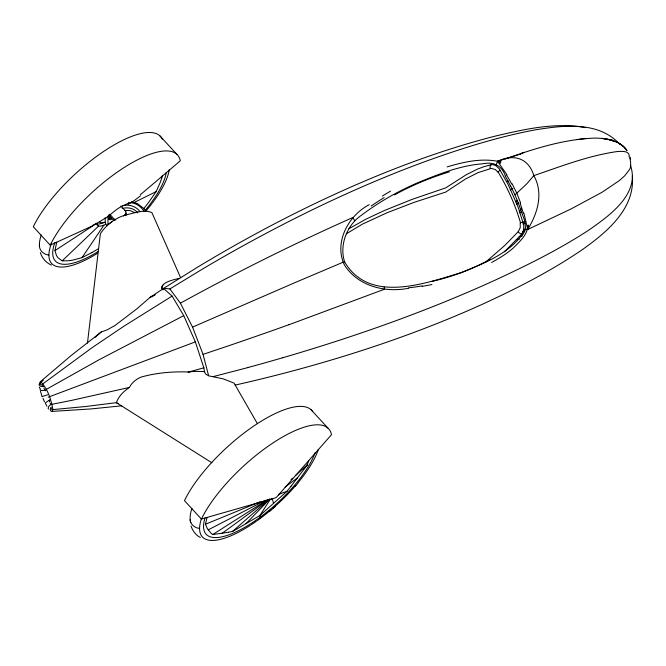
<?xml version="1.0" encoding="UTF-8"?>
<svg xmlns="http://www.w3.org/2000/svg" width="666" height="666" viewBox="0 0 666 666"><rect width="100%" height="100%" fill="white"/><g stroke="black" fill="none" stroke-linecap="round" stroke-linejoin="round"><path stroke-width="1" d="M107.109 225.657A3.005 0.849 53.6 0 1 105.203 222.244L105.211 217.865M107.975 216.117L107.959 224.65L111.921 221.728M114.344 220.196L114.344 219.231L109.765 214.236M125.05 215.309L125.05 214.835A3.005 2.689 0.1 0 0 125.458 211.047L120.871 206.052M125.458 211.522L125.458 211.047M491.583 262.496C499.342 258.275 506.926 253.604 513.569 247.752C519.655 241.5 527.847 234.532 527.888 225.208M629.045 156.785C629.803 154.204 627.613 152.014 625.158 151.731A101.324 16.059 -23.9 0 0 616.466 151.648C587.995 155.827 560.947 166.383 533.841 175.624L526.773 183.841L514.951 194.872L518.589 203.871A316.683 292.282 43.8 0 1 522.319 214.402M505.444 176.14C501.881 165.518 493.648 161.48 482.667 163.811C460.672 165.393 439.901 173.759 419.655 181.926C399.017 190.667 379.32 201.723 361.43 215.251C346.886 225.058 338.986 245.446 344.722 262.154C369.738 304.071 425.482 283.266 461.621 272.494C482.908 263.744 506.01 254.953 520.887 236.463C527.93 230.611 525.324 221.578 522.369 214.394M91.791 252.58L82.026 257.634L73.468 259.956A102.364 32.334 -39.3 0 1 67.774 260.797L62.204 260.839L58.25 257.992A102.656 35.356 -38.9 0 1 56.435 255.419L54.978 250.591L56.46 243.373M87.462 343.09L100.375 233.649C106.36 224.792 115.235 217.949 125.558 214.985C133.916 213.328 143.723 208.891 151.915 212.662L180.603 277.63M228.471 532.267L212.679 534.573A134.207 45.812 -26.3 0 1 210.781 532.925L207.351 528.538L205.411 524.267L206.968 517.882M525.341 229.77L527.738 229.479L528.654 225.158M162.512 175.308L161.813 177.789M496.378 164.319L497.56 161.272L510.714 157.093M143.615 208.841L144.497 207.742A102.664 29.97 -44.2 0 0 149.492 201.19L156.119 191.65L159.982 183.05A102.664 31.985 -45.6 0 0 161.805 177.797M51.149 407.192L50.191 409.548L50.599 410.855L52.015 411.413L52.905 409.598C51.107 399.642 47.852 388.844 40.518 381.601L70.787 355.81L101.274 331.951L107.109 329.853L114.877 325.582L136.746 308.916L150.108 297.352L163.595 288.453L172.119 296.087L183.749 315.651L195.354 341.891L203.846 367.79L204.545 371.994L205.836 374.242L208.916 375.899L223.16 378.837L234.082 383.15L257.409 423.651M163.062 289.527L163.595 288.453M630.627 164.344A46.945 16.325 -18.1 0 1 629.52 169.58L624.7 175.791L619.322 180.594L602.047 192.266L571.112 208.916L527.738 229.479C537.537 213.42 543.781 193.331 533.841 175.624C528.396 157.451 513.078 153.871 497.56 161.272C480.594 158.067 463.353 162.046 447.111 166.908M504.503 251.756L521.894 233.974L523.518 230.136L523.801 225.25L518.106 206.993L508.016 184.191L499.275 168.789L496.003 165.751L493.506 164.743L491.25 164.71L484.149 166.633L477.397 169.131L466.2 174.775L445.737 187.862L412.063 199.392L384.565 210.439L366.009 219.131L348.942 228.738M50.957 408.008L51.432 409.165L52.905 409.598L85.04 406.576L116.392 402.664C118.631 396.128 123.818 391.192 129.42 387.421C131.818 382.667 136.147 379.137 141.025 377.114C157.018 372.577 173.818 371.345 190.359 372.036M519.264 212.146L521.361 208.741M270.171 499.5L259.89 515.467L237.496 528.613A134.207 16.367 -34.4 0 1 232.551 531.418M82.026 257.634L103.896 225.175A18.59 5.47 -40.6 0 0 105.569 224.392M303.646 469.705L291.125 486.113M485.614 262.179L504.903 245.363L518.24 231.643L520.263 227.63L520.204 222.894A3.005 0.624 -16 0 1 523.085 221.92M295.088 486.563L297.943 483.2M201.398 519.064L275.158 497.935A4.121 3.596 22 0 0 276.831 496.861L331.477 434.715A87.962 30.128 -42.6 0 0 274.259 442.107A87.962 30.128 -42.6 0 0 201.398 519.064L184.474 500.624A87.962 30.137 -42.6 0 1 252.031 427.231A87.962 30.137 -42.6 0 1 312.695 411.621M40.501 388.728C38.395 391.125 43.881 390.626 45.196 390.143M245.92 523.759L269.638 499.209M179.221 278.305C174.925 279.462 158.133 282.659 162.887 289.885M62.204 260.839L98.643 226.024A18.59 5.869 -39.3 0 0 103.896 225.175M94.997 337.462L96.928 335.706M291.017 479.587L292.557 478.188M295.629 475.407L307.168 464.976M259.832 518.722L260.356 518.423L259.89 515.467A134.207 11.139 -41.9 0 0 265.001 510.964L287.171 491.167L278.521 494.438M232.625 531.351L269.489 499M97.652 335.081L101.274 331.951M269.838 511.18L275.116 506.66M43.307 380.269L39.619 383.408L39.019 384.69L40.676 386.297L43.698 386.655M140.451 194.647L180.295 160.831A87.962 30.128 -42.6 0 0 123.085 168.215A87.962 30.128 -42.6 0 0 50.225 245.171L33.3 226.74A87.962 30.128 -42.6 0 1 102.656 152.114A87.962 30.128 -42.6 0 1 162.329 139.152M516.317 204.57L518.656 202.614M51.29 403.912L48.543 406.693L48.143 408.508L48.618 409.049M285.065 487.087L297.502 477.822M105.203 222.244L104.554 222.394A14.685 5.028 -42.6 0 1 99.617 221.761M108.741 219.638L111.164 217.849M123.435 216.025L125.05 214.835M47.727 394.772L42.241 396.486M222.003 533.441L267.649 500.016M105.22 218.548L111.896 213.311A18.59 5.619 -41.7 0 1 124.018 205.336L128.555 203.138M369.23 204.653C348.385 215.551 333.791 242.257 344.347 264.835C357.717 286.097 385.023 292.982 408.616 288.245M346.27 233.816L362.329 224.201L386.996 212.77L413.977 202.406L445.637 192.108L465.626 178.921L478.263 172.536L491.267 168.431L495.271 169.497L497.668 171.953L500.249 170.305M516.042 201.34L517.64 200.266M515.9 202.014L517.64 200.874M54.978 250.591L96.72 223.31A18.59 6.402 -38.9 0 0 98.643 226.024M212.679 534.573L267.449 499.741M585.364 127.589C555.444 122.144 525.016 129.146 495.879 135.956C459.049 145.271 423.018 157.559 387.72 171.57C332.659 193.573 279.387 219.913 227.914 249.325A1529.486 1483.498 26.4 0 0 196.994 267.516L163.769 288.27L169.872 288.952L203.821 268.265A1529.477 1405.951 -48.2 0 1 235.298 250.125C296.703 215.809 360.331 185.273 426.423 161.072C461.879 148.343 497.943 136.863 535.023 129.912C563.011 125.341 598.301 120.821 619.571 144.097M382.334 196.02L390.542 191.125M150.108 297.352L151.906 296.245M510.231 189.902L512.887 188.287M172.119 296.087L124.284 325.965L91.866 347.835L42.957 383.783L42.141 385.423L43.315 386.588M169.872 288.952L180.403 303.163C236.646 272.277 294.114 243.59 352.764 217.557L354.753 220.712M49.917 399.708L45.305 402.947L46.895 406.268M208.217 529.853L265.343 500.316M183.749 315.651L98.976 359.806L46.279 389.369L45.33 390.834M133.783 202.647L156.119 191.65M50.225 245.171L92.574 225.849M180.403 303.163L192.557 327.114L294.189 282.95L343.165 262.196L344.722 262.154M205.411 524.267L260.248 501.723M526.107 228.654L524.2 229.395L522.91 232.018L524.716 231.31M195.354 341.891L48.152 397.202M288.919 324.742L384.473 289.227L384.149 287.146M505.344 158.974C534.007 148.726 563.627 139.286 594.28 138.103C605.902 138.095 620.013 140.06 626.897 150.591L624.941 147.935L626.897 150.591M506.36 181.66L508.2 181.027M520.371 153.721L524.525 152.298M208.608 375.707L203.063 354.379L228.555 345.804A1511.928 525.699 -18.1 0 0 288.902 324.717M519.488 212.754L521.736 212.038M511.655 156.801L521.045 153.954M282.9 357.709C355.353 336.513 426.756 311.338 495.479 279.995C527.605 265.051 559.523 249.3 589.185 229.837C609.432 215.667 640.459 193.873 630.402 165.126M203.846 367.79L188.078 372.202M247.777 367.607L213.145 376.631M122.269 208.483C126.898 207.184 132.326 207.825 136.022 211.08A14.527 13.012 0.1 0 1 137.829 212.937M522.952 224.017L524.825 223.551M129.42 387.421L71.786 400.349L52.031 404.279L50.608 404.187L50.208 403.496M235.073 385.123L247.744 382.209A1529.511 1483.515 26.4 0 0 282.867 373.518C350.824 355.819 417.674 333.45 481.726 304.57C516.125 288.786 550.058 271.578 581.418 250.274C605.785 233.108 635.156 209.282 632.367 176.157M431.884 284.557L422.302 286.355M519.222 236.555L522.119 236.005M122.303 205.702C128.746 204.079 136.247 206.169 140.068 211.821M516.366 239.677L519.255 239.202M121.828 405.785L91.25 408.916L52.015 411.413M585.747 138.536L576.814 139.569M124.559 210.406L130.145 210.606L135.081 212.762M128.488 202.764C134.94 202.056 140.951 206.235 144.256 211.53M501.057 161.197L497.56 161.272L506.968 174.792M131.46 201.84L137.213 203.463L143.481 208.225A25.549 22.894 0.1 0 1 145.704 211.039M500.824 162.254L497.56 161.272L500.516 163.345M615.209 141.608L609.182 139.527L602.164 138.386L612.587 140.326L609.182 139.527L617.923 142.557L624.042 146.97L620.529 144.072M118.223 403.613L116.392 402.664L211.888 462.762M51.357 265.085C46.096 262.737 41.975 258.15 40.343 252.605M200.316 537.487C195.779 535.156 192.532 530.794 191.025 525.965M41.384 384.865L39.927 383.441L40.518 381.601L39.769 384.299M159.915 135.881L176.84 154.312M311.097 409.765L328.022 428.205M108.616 214.918L113.703 220.463M279.995 493.273L280.061 493.348A41.958 12.404 -55.4 0 1 278.679 494.938M43.914 388.236L44.614 389.477M512.137 183.808L516.808 193.14L520.604 202.947M510.73 186.097L514.951 194.872M42.957 398.31L44.522 401.848M192.557 327.114L203.063 354.379M40.46 391.292L42.116 396.628M49.309 400.424L49.792 402.023M523.867 212.995L527.738 229.479M272.302 498.809L273.551 503.404M629.886 157.026L630.744 163.511M630.436 159.49L630.078 157.784M39.477 387.021L39.677 388.286M166.225 172.594A73.676 25.241 -42.6 0 1 145.646 209.823M98.443 251.382A73.676 25.241 -42.6 0 1 54.92 242.416M98.585 248.659A102.964 30.336 -40.6 0 1 91.766 252.63M56.435 243.381A102.664 38.228 -39.4 0 1 56.835 242.099M169.222 169.863A78.097 26.748 -42.6 0 1 154.346 200.366M153.846 201.049A78.097 26.748 -42.6 0 1 152.323 203.105M151.798 203.788A78.097 26.748 -42.6 0 1 146.254 210.697M97.378 253.371A78.097 26.748 -42.6 0 1 94.489 255.128M93.773 255.544A78.097 26.748 -42.6 0 1 51.249 243.864M48.909 255.095A10.681 9.565 0.1 0 1 39.411 244.755M39.477 246.403A78.105 26.757 -42.6 0 1 41.234 234.998M103.904 222.261A18.615 6.377 -42.6 0 1 97.178 224.059M110.581 216.125A14.685 5.028 -42.6 0 1 109.199 217.191M111.788 219.156A6.102 2.09 -42.6 0 1 110.206 215.901M115.767 220.088A3.005 2.689 0.1 0 1 114.344 219.231M125.458 212.97A3.005 2.689 0.1 0 1 126.007 215.484M190.742 522.718A78.105 26.757 -42.6 0 1 190.168 519.763M191.925 508.341A78.105 26.757 -42.6 0 0 190.101 518.098A10.681 9.565 0.1 0 0 199.592 528.454M318.381 449.359A78.097 26.748 -42.6 0 1 298.093 482.667M295.762 485.439A78.097 26.748 -42.6 0 1 273.043 508.15M270.871 510.006A78.097 26.748 -42.6 0 1 256.86 520.87M256.127 521.386A78.097 26.748 -42.6 0 1 250.974 524.875M250.25 525.349A78.097 26.748 -42.6 0 1 201.423 518.697M315.151 452.53A73.526 25.183 -42.6 0 1 246.462 526.331A73.526 25.183 -42.6 0 1 205.045 517.798M232.717 531.277A134.207 28.996 -28.7 0 1 228.571 532.192M308.799 460.747A134.199 26.457 -55.7 0 1 307.084 465.051M307.301 464.86A134.224 14.918 -49.6 0 1 303.779 469.597M291.042 486.172A134.199 14.843 -49.6 0 1 287.088 491.217M272.585 498.726A42.083 19.764 -31.5 0 1 270.654 499.3M105.136 218.132A40.193 15.643 -39.2 0 1 92.757 225.324M140.484 195.687A40.185 14.411 -48.1 0 1 128.047 204.354M490.334 168.581A3.005 2.031 77.4 0 1 491.25 164.71M497.977 171.795A202.939 182.168 47.1 0 1 520.512 222.835M521.894 233.974A3.005 1.79 40.4 0 1 518.24 231.643M282.892 357.684A1529.527 1163.569 -9.4 0 1 247.769 367.582M490.201 259.349A215.901 189.294 -45.7 0 1 431.585 281.493M422.286 285.905A259.091 228.946 -47.1 0 1 408.624 287.812M520.096 203.163A211.671 188.336 84.2 0 1 523.343 213.178M506.593 175.066A211.646 188.287 84.5 0 1 511.746 184.066M394.447 194.93A216.583 150.108 -9.5 0 1 449.392 171.861M371.12 206.06A257.725 179.737 -9.3 0 1 384.157 197.586M525.357 221.478A55.644 8.816 -23.9 0 1 523.534 222.161M505.327 176.199A316.725 292.066 43.3 0 1 510.606 186.147M190.443 371.67A79.987 48.834 -15.5 0 1 204.728 371.628M161.555 288.361A59.291 10.947 67.9 0 1 162.895 285.198M151.748 296.911A79.987 13.02 -36 0 1 155.211 294.838"/></g></svg>
